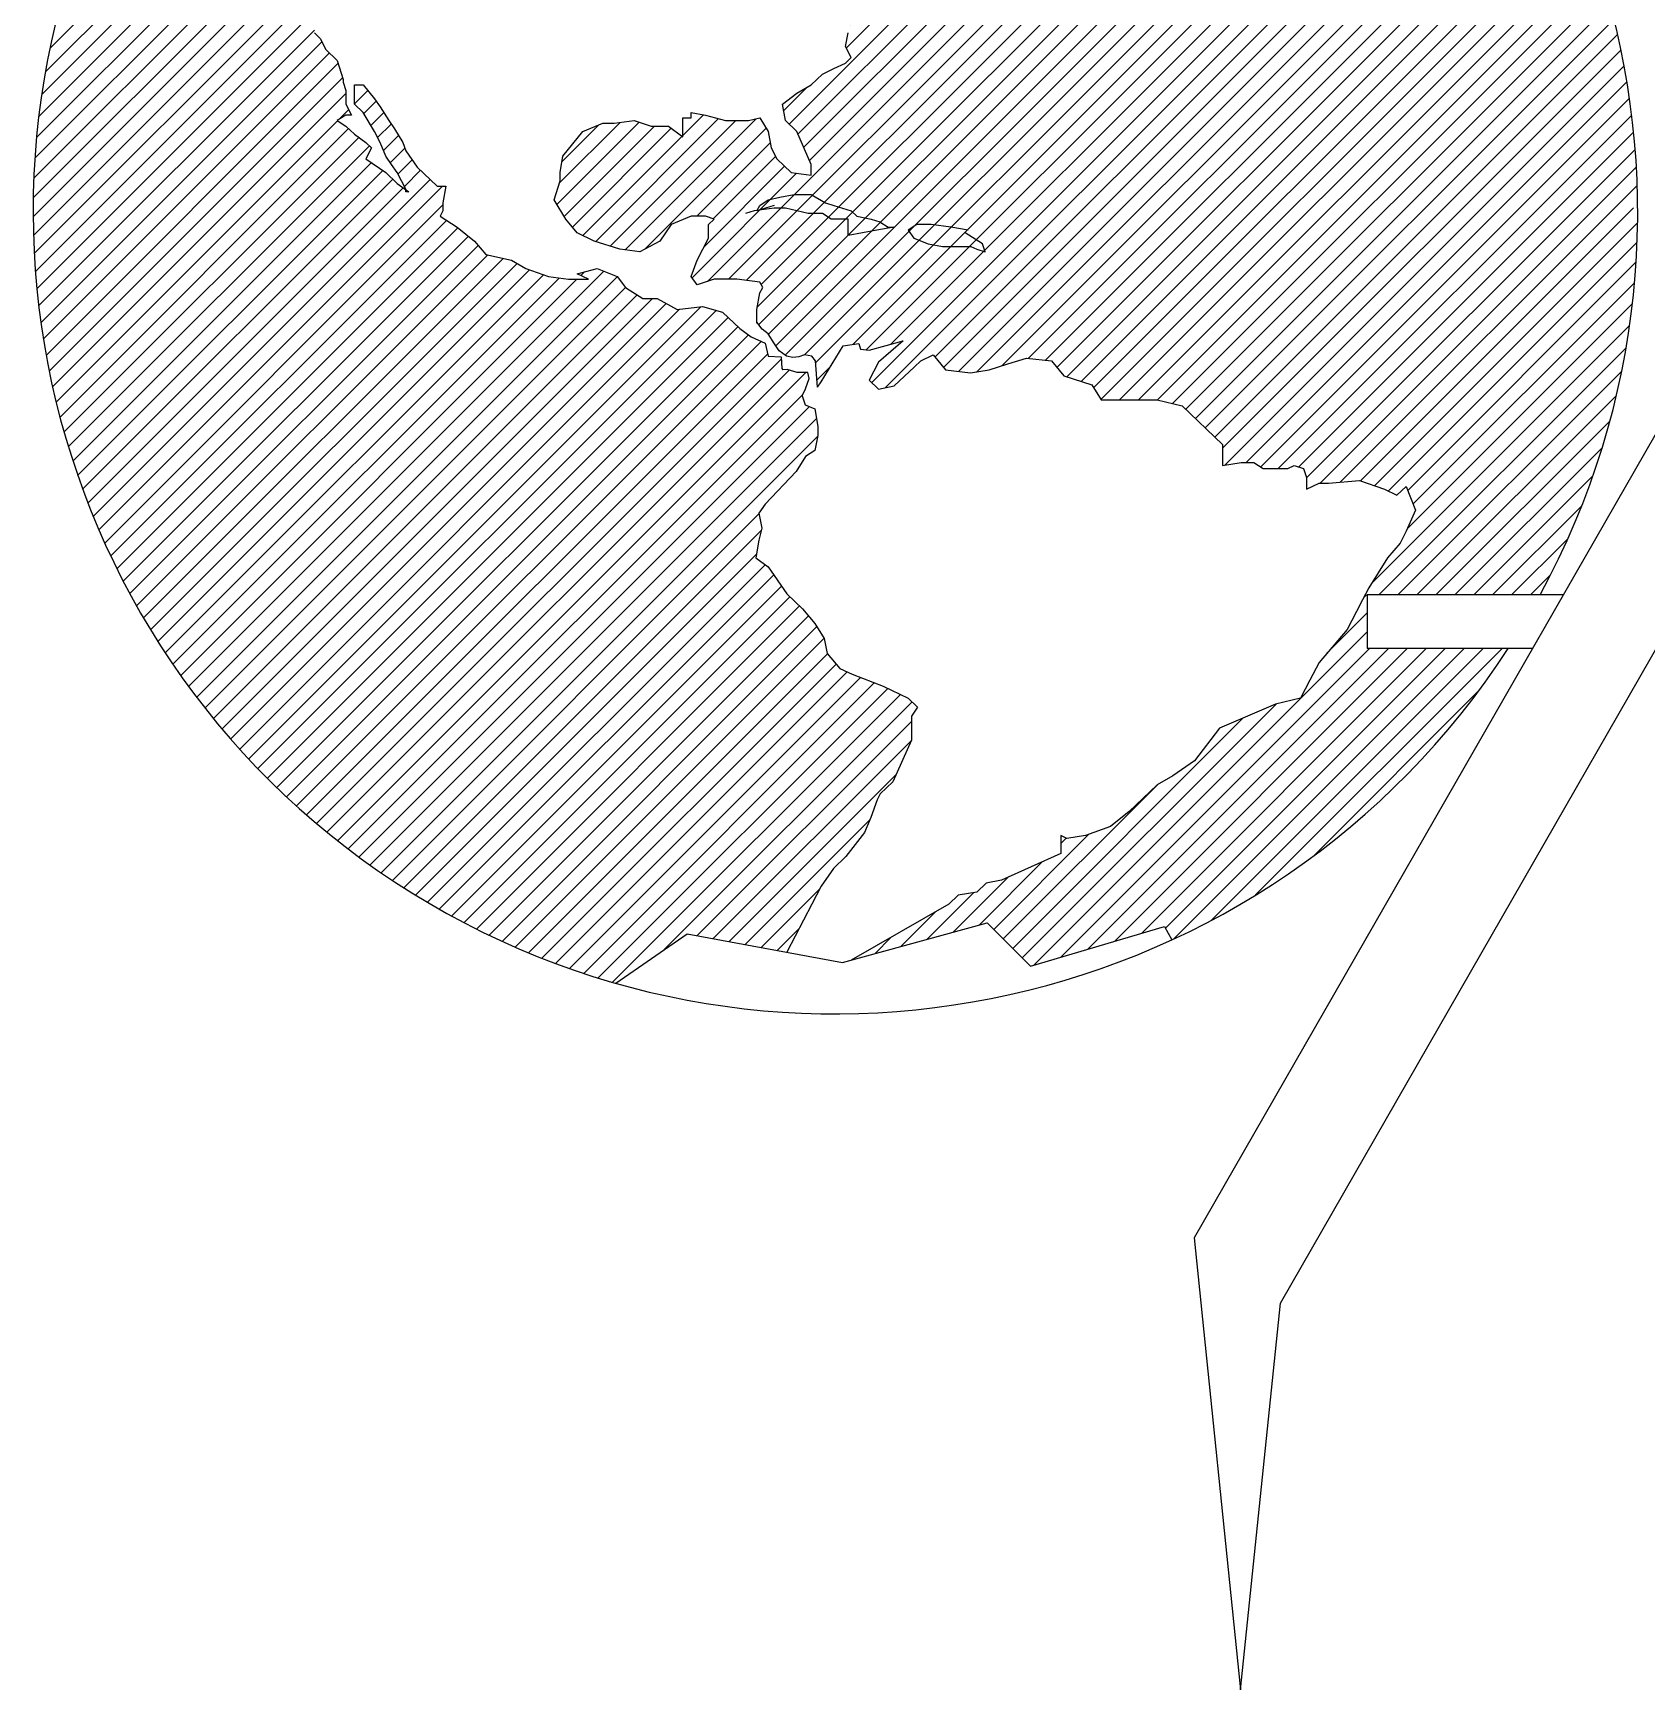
# Model space of a CAD drawing. Header units: millimetres. Extents: x -21221 to 1625077, y -149981 to 356550.
# Drawn here: x 266832.4 to 267024.4, y 148419.4 to 148616.6 of the extents above; entities that cross this region are included whole.
import ezdxf

# ---------------------------------------------------------------- set-up
doc = ezdxf.new("R2010")
doc.units = ezdxf.units.MM
doc.header["$LTSCALE"] = 1000
doc.header["$MEASUREMENT"] = 0
doc.layers.get('0').update_dxf_attribs({"linetype": 'CONTINUOUS'})
doc.layers.add('Icons', color=7, linetype='CONTINUOUS')

msp = doc.modelspace()

# ---------------------------------------------------------------- hatches: boundary and pattern name
at = {"layer": 'Icons'}
h = msp.add_hatch(dxfattribs=at)
h.set_pattern_fill('ANSI31', color=9, scale=12.75, style=0)
h.set_pattern_definition([(45, (260342.9823, 146468.8804), (-1.12695143, 1.12695143), [])])
h.paths.add_polyline_path([(266918.35, 148554.14), (266918.72, 148556.27), (266919.09, 148557.69), (266918.72, 148559.47), (266919.46, 148560.53), (266923.17, 148564.44), (266924.28, 148566.21), (266925.39, 148566.92), (266925.76, 148568.7), (266925.76, 148569.77), (266925.39, 148571.9), (266924.22, 148572.35), (266923.86, 148573.43), (266924.28, 148574.25), (266924.72, 148575.5), (266924.57, 148576.2), (266923.27, 148576.2), (266922.1, 148576.55), (266921.46, 148576.52), (266921.38, 148578.08), (266919.85, 148578.15), (266919.49, 148579.68), (266917.82, 148580.46), (266916.46, 148581.43), (266914.42, 148583.39), (266912.04, 148584.04), (266908.99, 148583.71), (266906.61, 148585.02), (266904.91, 148585.02), (266902.88, 148586.32), (266901.86, 148587.62), (266899.48, 148588.6), (266897.11, 148587.95), (266898.46, 148587.3), (266896.09, 148587.3), (266893.71, 148587.62), (266890.99, 148588.6), (266889.3, 148589.57), (266886.24, 148590.23), (266884.88, 148591.85), (266882.84, 148593.48), (266880.81, 148594.79), (266881.15, 148595.44), (266881.15, 148596.41), (266881.49, 148598.37), (266880.47, 148598.37), (266878.09, 148600.65), (266876.73, 148602.6), (266876.39, 148603.58), (266875.37, 148605.21), (266874.7, 148606.19), (266873.68, 148607.81), (266873, 148608.79), (266871.64, 148610.42), (266870.62, 148610.42), (266870.62, 148608.14), (266871.64, 148607.16), (266873, 148604.88), (266873.68, 148603.58), (266874.36, 148601.95), (266875.04, 148600.97), (266875.71, 148600), (266876.8, 148597.91), (266877.07, 148597.72), (266876.73, 148597.72), (266876.73, 148597.96), (266875.71, 148598.69), (266874.36, 148600), (266871.98, 148601.63), (266872.66, 148602.93), (266871.98, 148603.58), (266870.62, 148604.56), (266869.6, 148605.53), (266868.58, 148606.19), (266869.6, 148606.84), (266870.28, 148606.84), (266869.6, 148608.14), (266869.6, 148609.77), (266869.26, 148610.75), (266869.26, 148611.07), (266868.58, 148613.35), (266867.23, 148614.65), (266866.55, 148615.96), (266865.87, 148616.61), (266865.87, 148619.21), (266865.87, 148619.86), (266865.87, 148621.49), (266866.21, 148624.42), (266866.89, 148626.38), (266867.57, 148627.36), (266869.94, 148631.26), (266871.3, 148632.24), (266872.32, 148631.92), (266873.68, 148631.92), (266873.68, 148632.89), (266871.64, 148635.17), (266870.62, 148636.15), (266870.28, 148636.8), (266870.96, 148638.75), (266870.96, 148640.38), (266872.32, 148642.34), (266873, 148643.64), (266872.32, 148645.59), (266871.77, 148647.4), (266870.29, 148648.47), (266867.33, 148648.82), (266864.36, 148647.05), (266860.29, 148646.34), (266857.7, 148645.63), (266856.59, 148645.63), (266854.37, 148645.63), (266853.26, 148645.27), (266850.29, 148645.63), (266848.81, 148645.98), (266852.15, 148646.34), (266854.37, 148645.98), (266855.48, 148645.98), (266856.59, 148645.98), (266858.07, 148646.34), (266860.29, 148647.05), (266862.14, 148647.4), (266862.88, 148650.24), (266864.73, 148651.66), (266867.33, 148652.38), (266869.55, 148652.73), (266871.4, 148653.09), (266872.14, 148654.86), (266873.25, 148655.57), (266874.36, 148654.86), (266875.47, 148655.22), (266876.95, 148656.28), (266878.43, 148656.64), (266880.66, 148657.35), (266881.4, 148657.7), (266883.25, 148657.35), (266883.99, 148656.99), (266885.1, 148656.28), (266885.47, 148655.22), (266886.58, 148653.09), (266887.94, 148651.13), (266893.03, 148650.81), (266897.01, 148648.73), (266898.46, 148648.53), (266899.14, 148647.87), (266900.5, 148648.85), (266902.2, 148648.53), (266904.91, 148647.55), (266907.29, 148648.2), (266908.65, 148647.87), (266908.99, 148646.9), (266910.01, 148648.85), (266910.01, 148649.18), (266911.03, 148649.18), (266913.06, 148648.53), (266913.74, 148647.55), (266915.44, 148647.22), (266916.46, 148647.55), (266917.48, 148648.53), (266918.5, 148647.22), (266918.5, 148646.25), (266916.8, 148645.92), (266914.42, 148645.92), (266914.08, 148644.29), (266912.72, 148643.97), (266911.71, 148643.64), (266910.35, 148642.99), (266908.65, 148641.36), (266908.31, 148640.38), (266908.31, 148639.08), (266908.99, 148638.1), (266910.01, 148638.1), (266911.71, 148637.45), (266913.4, 148637.13), (266915.44, 148636.15), (266918.5, 148635.5), (266919.18, 148635.17), (266919.85, 148635.17), (266920.19, 148633.87), (266922.23, 148631.92), (266923.93, 148632.89), (266923.25, 148633.22), (266922.57, 148635.5), (266924.61, 148636.48), (266923.93, 148638.43), (266922.57, 148638.75), (266923.93, 148639.73), (266924.27, 148640.71), (266922.57, 148641.03), (266922.57, 148642.99), (266924.27, 148642.99), (266926.98, 148642.34), (266929.02, 148641.69), (266930.04, 148641.03), (266934.45, 148638.75), (266934.45, 148640.06), (266935.47, 148641.36), (266936.83, 148639.73), (266938.19, 148637.45), (266939.55, 148637.13), (266942.94, 148636.8), (266944.3, 148636.48), (266947.02, 148634.85), (266946.68, 148632.57), (266944.98, 148632.24), (266941.25, 148630.61), (266937.85, 148630.29), (266935.47, 148628.33), (266934.12, 148626.7), (266933.1, 148625.4), (266935.13, 148626.38), (266936.83, 148627.68), (266939.55, 148629.31), (266941.58, 148628.98), (266943.96, 148626.05), (266947.02, 148626.7), (266946, 148625.73), (266945.32, 148625.4), (266943.62, 148624.42), (266941.58, 148624.1), (266940.57, 148624.75), (266938.53, 148624.42), (266936.49, 148623.45), (266934.79, 148623.77), (266935.13, 148622.8), (266935.81, 148622.14), (266935.13, 148621.49), (266933.44, 148620.52), (266932.76, 148620.19), (266931.06, 148619.86), (266930.04, 148618.89), (266929.7, 148617.91), (266929.36, 148616.61), (266929.02, 148614.98), (266929.7, 148613.68), (266929.02, 148613.02), (266927.66, 148612.37), (266926.31, 148611.72), (266924.95, 148610.42), (266923.25, 148609.44), (266921.55, 148608.14), (266921.89, 148606.19), (266923.25, 148604.88), (266924.95, 148600.97), (266924.95, 148599.67), (266922.57, 148600), (266920.87, 148601.63), (266920.19, 148602.93), (266919.85, 148604.88), (266918.84, 148606.51), (266917.48, 148606.19), (266916.12, 148606.19), (266914.76, 148606.19), (266912.38, 148606.84), (266910.69, 148607.16), (266910.69, 148606.51), (266909.67, 148606.51), (266909.67, 148604.23), (266907.97, 148605.53), (266905.93, 148605.53), (266903.9, 148606.19), (266901.52, 148605.86), (266900.16, 148605.86), (266897.78, 148604.88), (266895.41, 148601.95), (266895.07, 148600), (266895.07, 148599.02), (266894.39, 148596.74), (266895.75, 148594.46), (266897.11, 148592.83), (266899.14, 148591.85), (266902.2, 148590.88), (266904.58, 148590.55), (266906.95, 148591.85), (266908.31, 148593.81), (266910.69, 148594.79), (266912.38, 148594.79), (266913.4, 148594.46), (266912.72, 148593.81), (266912.72, 148592.18), (266911.37, 148589.57), (266910.69, 148587.62), (266911.37, 148586.64), (266913.4, 148587.3), (266916.12, 148587.3), (266918.84, 148586.97), (266919.18, 148586.32), (266918.84, 148585.67), (266918.5, 148583.71), (266918.5, 148582.21), (266919.12, 148581.36), (266919.85, 148580.8), (266920.58, 148579.61), (266921.16, 148578.78), (266922.03, 148578.15), (266922.76, 148578.01), (266923.48, 148578.08), (266924.14, 148578.29), (266925.01, 148578.15), (266925.45, 148577.59), (266925.7, 148574.47), (266926.13, 148575.09), (266928.76, 148579.37), (266930.61, 148579.65), (266930.8, 148578.98), (266931.86, 148578.86), (266935.89, 148579.99), (266932.97, 148577.44), (266931.86, 148575.31), (266932.97, 148574.24), (266934.82, 148574.6), (266937.24, 148576.87), (266937.98, 148577.58), (266939.46, 148578.29), (266940.94, 148576.51), (266943.9, 148576.16), (266946.12, 148576.51), (266948.34, 148577.22), (266950.57, 148577.93), (266953.53, 148577.58), (266955.01, 148575.8), (266957.23, 148575.09), (266958.34, 148574.74), (266959.45, 148572.96), (266962.41, 148572.96), (266964.64, 148572.96), (266966.12, 148572.96), (266969.08, 148572.25), (266973.89, 148567.63), (266973.89, 148566.21), (266973.89, 148565.15), (266976.11, 148565.5), (266977.59, 148565.5), (266978.7, 148564.79), (266981.67, 148564.79), (266982.41, 148565.15), (266983.52, 148564.79), (266983.89, 148563.73), (266983.89, 148562.31), (266985.37, 148563.02), (266986.48, 148563.02), (266990.18, 148563.37), (266993.14, 148562.31), (266994.63, 148561.6), (266995.74, 148562.66), (266996.85, 148559.82), (266995.74, 148557.34), (266995, 148555.91), (266993.51, 148554.14), (266992.4, 148552.36), (266991.29, 148550.59), (266990.85, 148549.73), (267011.66, 148549.73, 0.123836), (267023.26, 148594.82), (267022.86, 148595.64), (267022.43, 148596.59), (267023.23, 148597.66, 0.27158), (266972.37, 148679.73), (266970.85, 148675.39), (266957.08, 148675.82), (266950.63, 148673.67), (266940.3, 148668.94), (266926.1, 148675.82), (266920.94, 148670.66), (266900.28, 148677.97), (266889.14, 148682.57, 0.70161), (266901.73, 148503.53), (266910.18, 148509.42), (266922.04, 148507.22), (266925.02, 148512.94), (266926.13, 148515.07), (266927.61, 148517.2), (266929.09, 148518.62), (266931.31, 148521.46), (266932.05, 148523.24), (266932.79, 148525.37), (266933.16, 148526.08), (266934.65, 148527.5), (266936.87, 148532.47), (266936.87, 148535.32), (266937.61, 148536.38), (266936.5, 148537.45), (266933.53, 148538.87), (266929.83, 148540.29), (266928.35, 148541), (266926.87, 148542.77), (266926.5, 148544.55), (266925.39, 148546.33), (266923.91, 148548.1), (266922.06, 148549.88), (266919.84, 148553.07)])
h.paths.add_polyline_path([(266918.75, 148595.52), (266918.5, 148595.44), (266918.52, 148595.49)], flags=16)
h.paths.add_polyline_path([(266934.25, 148593.4), (266934.12, 148593.48), (266934.79, 148593.48)], flags=16)
h.paths.add_polyline_path([(266947.9, 148647.22), (266944.57, 148649.7), (266941.98, 148651.84), (266938.64, 148653.97), (266935.31, 148656.45), (266931.61, 148656.81), (266928.28, 148657.16), (266928, 148657.52), (266927.54, 148659.29), (266928.28, 148660), (266929.39, 148661.42), (266931.61, 148662.13), (266934.94, 148662.13), (266938.27, 148661.07), (266940.87, 148660), (266944.2, 148659.29), (266946.42, 148659.29), (266947.53, 148658.23), (266949.75, 148657.87), (266951.23, 148656.45), (266953.45, 148656.1), (266954.94, 148655.74), (266956.79, 148653.97), (266955.68, 148653.26), (266954.94, 148652.9), (266956.05, 148651.12), (266955.68, 148650.77), (266955.31, 148650.06), (266955.68, 148648.99), (266957.16, 148646.51), (266958.64, 148644.38), (266958.27, 148642.96), (266956.79, 148642.96), (266953.82, 148644.73)], flags=16)
h = msp.add_hatch(dxfattribs=at)
h.set_pattern_fill('ANSI31', color=9, scale=12.75, style=0)
h.set_pattern_definition([(45, (289638.1706, 138837.6412), (-1.12695143, 1.12695143), [])])
h.paths.add_polyline_path([(267007.87, 148543.35), (266991.09, 148543.35), (266991.09, 148549.73), (266990.88, 148549.8), (266990.55, 148549.17), (266989.81, 148547.75), (266988.7, 148545.62), (266985.37, 148541.71), (266984.26, 148539.58), (266983.15, 148537.45), (266980.19, 148536.74), (266973.52, 148533.9), (266970.56, 148529.99), (266967.97, 148528.21), (266966.12, 148527.15), (266962.78, 148523.95), (266960.56, 148522.18), (266957.6, 148521.11), (266955.38, 148520.75), (266954.64, 148521.11), (266954.64, 148518.98), (266947.6, 148515.78), (266945.75, 148515.43), (266944.64, 148514.36), (266942.42, 148514.01), (266941.31, 148512.94), (266929.71, 148506.27), (266945.89, 148510.71), (266951.06, 148505.55), (266966.98, 148510.28), (266967.86, 148508.7, 0.14143)])

# ---------------------------------------------------------------- linework, layer by layer
at = {"color": 4}
for p, q in [((266865.87, 148616.61), (266866.55, 148615.96)), ((266865.87, 148616.61), (266866.55, 148615.96)), ((266866.55, 148615.96), (266867.23, 148614.65)), ((266866.55, 148615.96), (266867.23, 148614.65)), ((266929.02, 148614.98), (266929.36, 148616.61)), ((266929.02, 148614.98), (266929.36, 148616.61)), ((266929.7, 148613.68), (266929.02, 148614.98)), ((266929.7, 148613.68), (266929.02, 148614.98)), ((266867.23, 148614.65), (266868.58, 148613.35)), ((266867.23, 148614.65), (266868.58, 148613.35)), ((266868.58, 148613.35), (266869.26, 148611.07)), ((266868.58, 148613.35), (266869.26, 148611.07)), ((266927.66, 148612.37), (266929.02, 148613.02)), ((266927.66, 148612.37), (266929.02, 148613.02)), ((266929.02, 148613.02), (266929.7, 148613.68)), ((266929.02, 148613.02), (266929.7, 148613.68)), ((266869.26, 148611.07), (266869.26, 148610.75)), ((266869.26, 148611.07), (266869.26, 148610.75)), ((266924.95, 148610.42), (266926.31, 148611.72)), ((266924.95, 148610.42), (266926.31, 148611.72)), ((266926.31, 148611.72), (266927.66, 148612.37)), ((266926.31, 148611.72), (266927.66, 148612.37)), ((266869.26, 148610.75), (266869.6, 148609.77)), ((266869.26, 148610.75), (266869.6, 148609.77)), ((266869.6, 148609.77), (266869.6, 148608.14)), ((266869.6, 148609.77), (266869.6, 148608.14)), ((266870.62, 148608.14), (266870.62, 148610.42)), ((266870.62, 148610.42), (266871.64, 148610.42)), ((266870.62, 148610.42), (266871.64, 148610.42)), ((266870.62, 148608.14), (266870.62, 148610.42)), ((266871.64, 148610.42), (266873, 148608.79)), ((266871.64, 148610.42), (266873, 148608.79)), ((266921.55, 148608.14), (266923.25, 148609.44)), ((266921.55, 148608.14), (266923.25, 148609.44)), ((266923.25, 148609.44), (266924.95, 148610.42)), ((266923.25, 148609.44), (266924.95, 148610.42)), ((266869.6, 148608.14), (266870.28, 148606.84)), ((266869.6, 148608.14), (266870.28, 148606.84)), ((266871.64, 148607.16), (266870.62, 148608.14)), ((266871.64, 148607.16), (266870.62, 148608.14)), ((266873, 148604.88), (266871.64, 148607.16)), ((266873, 148604.88), (266871.64, 148607.16)), ((266873, 148608.79), (266873.68, 148607.81)), ((266873, 148608.79), (266873.68, 148607.81)), ((266873.68, 148607.81), (266874.7, 148606.19)), ((266873.68, 148607.81), (266874.7, 148606.19)), ((266910.69, 148606.51), (266910.69, 148607.16)), ((266910.69, 148607.16), (266912.38, 148606.84)), ((266910.69, 148607.16), (266912.38, 148606.84)), ((266910.69, 148606.51), (266910.69, 148607.16)), ((266921.89, 148606.19), (266921.55, 148608.14)), ((266921.89, 148606.19), (266921.55, 148608.14)), ((266869.6, 148606.84), (266868.58, 148606.19)), ((266869.6, 148606.84), (266868.58, 148606.19)), ((266868.58, 148606.19), (266869.6, 148605.53)), ((266868.58, 148606.19), (266869.6, 148605.53)), ((266870.28, 148606.84), (266869.6, 148606.84)), ((266870.28, 148606.84), (266869.6, 148606.84)), ((266869.6, 148605.53), (266870.62, 148604.56)), ((266869.6, 148605.53), (266870.62, 148604.56)), ((266873.68, 148603.58), (266873, 148604.88)), ((266873.68, 148603.58), (266873, 148604.88)), ((266874.7, 148606.19), (266875.37, 148605.21)), ((266874.7, 148606.19), (266875.37, 148605.21)), ((266875.37, 148605.21), (266876.39, 148603.58)), ((266875.37, 148605.21), (266876.39, 148603.58)), ((266895.41, 148601.95), (266897.78, 148604.88)), ((266895.41, 148601.95), (266897.78, 148604.88)), ((266897.78, 148604.88), (266900.16, 148605.86)), ((266897.78, 148604.88), (266900.16, 148605.86)), ((266900.16, 148605.86), (266901.52, 148605.86)), ((266900.16, 148605.86), (266901.52, 148605.86)), ((266901.52, 148605.86), (266903.9, 148606.19)), ((266901.52, 148605.86), (266903.9, 148606.19)), ((266903.9, 148606.19), (266905.93, 148605.53)), ((266903.9, 148606.19), (266905.93, 148605.53)), ((266905.93, 148605.53), (266907.97, 148605.53)), ((266905.93, 148605.53), (266907.97, 148605.53)), ((266907.97, 148605.53), (266909.67, 148604.23)), ((266907.97, 148605.53), (266909.67, 148604.23)), ((266909.67, 148604.23), (266909.67, 148606.51)), ((266909.67, 148606.51), (266910.69, 148606.51)), ((266909.67, 148606.51), (266910.69, 148606.51)), ((266909.67, 148604.23), (266909.67, 148606.51)), ((266912.38, 148606.84), (266914.76, 148606.19)), ((266912.38, 148606.84), (266914.76, 148606.19)), ((266914.76, 148606.19), (266916.12, 148606.19)), ((266914.76, 148606.19), (266916.12, 148606.19)), ((266916.12, 148606.19), (266917.48, 148606.19)), ((266916.12, 148606.19), (266917.48, 148606.19)), ((266917.48, 148606.19), (266918.84, 148606.51)), ((266917.48, 148606.19), (266918.84, 148606.51)), ((266918.84, 148606.51), (266919.85, 148604.88)), ((266918.84, 148606.51), (266919.85, 148604.88)), ((266919.85, 148604.88), (266920.19, 148602.93)), ((266919.85, 148604.88), (266920.19, 148602.93)), ((266923.25, 148604.88), (266921.89, 148606.19)), ((266923.25, 148604.88), (266921.89, 148606.19)), ((266924.95, 148600.97), (266923.25, 148604.88)), ((266924.95, 148600.97), (266923.25, 148604.88)), ((266870.62, 148604.56), (266871.98, 148603.58)), ((266870.62, 148604.56), (266871.98, 148603.58)), ((266871.98, 148603.58), (266872.66, 148602.93)), ((266871.98, 148603.58), (266872.66, 148602.93)), ((266872.66, 148602.93), (266871.98, 148601.63)), ((266872.66, 148602.93), (266871.98, 148601.63)), ((266874.36, 148601.95), (266873.68, 148603.58)), ((266874.36, 148601.95), (266873.68, 148603.58)), ((266876.39, 148603.58), (266876.73, 148602.6)), ((266876.39, 148603.58), (266876.73, 148602.6)), ((266920.19, 148602.93), (266920.87, 148601.63)), ((266920.19, 148602.93), (266920.87, 148601.63)), ((266871.98, 148601.63), (266874.36, 148600)), ((266871.98, 148601.63), (266874.36, 148600)), ((266875.04, 148600.97), (266874.36, 148601.95)), ((266875.04, 148600.97), (266874.36, 148601.95)), ((266875.71, 148600), (266875.04, 148600.97)), ((266875.71, 148600), (266875.04, 148600.97)), ((266876.73, 148602.6), (266878.09, 148600.65)), ((266876.73, 148602.6), (266878.09, 148600.65)), ((266895.07, 148600), (266895.41, 148601.95)), ((266895.07, 148600), (266895.41, 148601.95)), ((266920.87, 148601.63), (266922.57, 148600)), ((266920.87, 148601.63), (266922.57, 148600)), ((266924.95, 148599.67), (266924.95, 148600.97)), ((266924.95, 148599.67), (266924.95, 148600.97)), ((266874.36, 148600), (266875.71, 148598.69)), ((266874.36, 148600), (266875.71, 148598.69)), ((266876.73, 148598.04), (266875.71, 148600)), ((266876.73, 148598.04), (266875.71, 148600)), ((266878.09, 148600.65), (266880.47, 148598.37)), ((266878.09, 148600.65), (266880.47, 148598.37)), ((266894.39, 148596.74), (266895.07, 148599.02)), ((266894.39, 148596.74), (266895.07, 148599.02)), ((266895.07, 148599.02), (266895.07, 148600)), ((266895.07, 148599.02), (266895.07, 148600)), ((266922.57, 148600), (266924.95, 148599.67)), ((266922.57, 148600), (266924.95, 148599.67)), ((266875.71, 148598.69), (266877.07, 148597.72)), ((266875.71, 148598.69), (266877.07, 148597.72)), ((266876.73, 148597.72), (266876.73, 148598.04)), ((266876.73, 148597.72), (266876.73, 148598.04)), ((266877.07, 148597.72), (266876.73, 148597.72)), ((266877.07, 148597.72), (266876.73, 148597.72)), ((266880.47, 148598.37), (266881.49, 148598.37)), ((266880.47, 148598.37), (266881.49, 148598.37)), ((266881.49, 148598.37), (266881.15, 148596.41)), ((266881.49, 148598.37), (266881.15, 148596.41)), ((266919.85, 148596.74), (266921.21, 148597.07)), ((266919.85, 148596.74), (266921.21, 148597.07)), ((266921.21, 148597.07), (266922.91, 148597.39)), ((266921.21, 148597.07), (266922.91, 148597.39)), ((266922.91, 148597.39), (266924.95, 148597.39)), ((266922.91, 148597.39), (266924.95, 148597.39)), ((266924.95, 148597.39), (266926.65, 148596.41)), ((266924.95, 148597.39), (266926.65, 148596.41)), ((266881.15, 148595.44), (266880.81, 148594.79)), ((266881.15, 148595.44), (266880.81, 148594.79)), ((266881.15, 148596.41), (266881.15, 148595.44)), ((266881.15, 148596.41), (266881.15, 148595.44)), ((266895.75, 148594.46), (266894.39, 148596.74)), ((266895.75, 148594.46), (266894.39, 148596.74)), ((266918.16, 148595.44), (266917.14, 148595.11)), ((266918.16, 148595.44), (266917.14, 148595.11)), ((266920.53, 148595.76), (266918.16, 148595.44)), ((266920.53, 148595.76), (266918.16, 148595.44)), ((266918.5, 148595.44), (266918.84, 148596.09)), ((266918.5, 148595.44), (266918.84, 148596.09)), ((266919.51, 148595.76), (266918.5, 148595.44)), ((266919.51, 148595.76), (266918.5, 148595.44)), ((266918.84, 148596.09), (266919.85, 148596.74)), ((266918.84, 148596.09), (266919.85, 148596.74)), ((266920.53, 148596.09), (266919.51, 148595.76)), ((266920.53, 148596.09), (266919.51, 148595.76)), ((266921.89, 148595.76), (266920.53, 148595.76)), ((266921.89, 148595.76), (266920.53, 148595.76)), ((266924.61, 148595.11), (266921.89, 148595.76)), ((266924.61, 148595.11), (266921.89, 148595.76)), ((266926.31, 148595.11), (266924.61, 148595.11)), ((266926.31, 148595.11), (266924.61, 148595.11)), ((266927.32, 148594.46), (266926.31, 148595.11)), ((266927.32, 148594.46), (266926.31, 148595.11)), ((266926.65, 148596.41), (266927.66, 148596.09)), ((266926.65, 148596.41), (266927.66, 148596.09)), ((266927.66, 148596.09), (266929.7, 148595.44)), ((266927.66, 148596.09), (266929.7, 148595.44)), ((266929.7, 148595.44), (266930.38, 148594.79)), ((266929.7, 148595.44), (266930.38, 148594.79)), ((266880.81, 148594.79), (266882.84, 148593.48)), ((266880.81, 148594.79), (266882.84, 148593.48)), ((266882.84, 148593.48), (266884.88, 148591.85)), ((266882.84, 148593.48), (266884.88, 148591.85)), ((266897.11, 148592.83), (266895.75, 148594.46)), ((266897.11, 148592.83), (266895.75, 148594.46)), ((266908.31, 148593.81), (266906.95, 148591.85)), ((266908.31, 148593.81), (266906.95, 148591.85)), ((266910.69, 148594.79), (266908.31, 148593.81)), ((266910.69, 148594.79), (266908.31, 148593.81)), ((266912.38, 148594.79), (266910.69, 148594.79)), ((266912.38, 148594.79), (266910.69, 148594.79)), ((266913.4, 148594.46), (266912.38, 148594.79)), ((266913.4, 148594.46), (266912.38, 148594.79)), ((266912.72, 148593.81), (266913.4, 148594.46)), ((266912.72, 148593.81), (266913.4, 148594.46)), ((266912.72, 148592.18), (266912.72, 148593.81)), ((266912.72, 148592.18), (266912.72, 148593.81)), ((266928.68, 148594.46), (266927.32, 148594.46)), ((266928.68, 148594.46), (266927.32, 148594.46)), ((266929.36, 148594.46), (266928.68, 148594.46)), ((266929.36, 148594.46), (266928.68, 148594.46)), ((266929.36, 148593.48), (266929.36, 148594.46)), ((266929.36, 148593.48), (266929.36, 148594.46)), ((266929.36, 148592.51), (266929.36, 148593.48)), ((266929.36, 148592.51), (266929.36, 148593.48)), ((266932.76, 148593.16), (266929.36, 148592.51)), ((266932.76, 148593.16), (266929.36, 148592.51)), ((266930.38, 148594.79), (266932.08, 148594.46)), ((266930.38, 148594.79), (266932.08, 148594.46)), ((266932.08, 148594.46), (266933.1, 148594.13)), ((266932.08, 148594.46), (266933.1, 148594.13)), ((266934.79, 148593.48), (266932.76, 148593.16)), ((266934.79, 148593.48), (266932.76, 148593.16)), ((266933.1, 148594.13), (266934.12, 148593.48)), ((266933.1, 148594.13), (266934.12, 148593.48)), ((266934.12, 148593.48), (266934.79, 148593.48)), ((266934.12, 148593.48), (266934.79, 148593.48)), ((266937.51, 148593.81), (266936.49, 148593.16)), ((266937.51, 148593.81), (266936.49, 148593.16)), ((266936.49, 148593.16), (266937.17, 148592.18)), ((266936.49, 148593.16), (266937.17, 148592.18)), ((266939.21, 148593.81), (266937.51, 148593.81)), ((266939.21, 148593.81), (266937.51, 148593.81)), ((266941.58, 148593.48), (266939.21, 148593.81)), ((266941.58, 148593.48), (266939.21, 148593.81)), ((266943.62, 148593.16), (266941.58, 148593.48)), ((266943.62, 148593.16), (266941.58, 148593.48)), ((266884.88, 148591.85), (266886.24, 148590.23)), ((266884.88, 148591.85), (266886.24, 148590.23)), ((266899.14, 148591.85), (266897.11, 148592.83)), ((266899.14, 148591.85), (266897.11, 148592.83)), ((266902.2, 148590.88), (266899.14, 148591.85)), ((266902.2, 148590.88), (266899.14, 148591.85)), ((266906.95, 148591.85), (266904.58, 148590.55)), ((266906.95, 148591.85), (266904.58, 148590.55)), ((266911.37, 148589.57), (266912.72, 148592.18)), ((266911.37, 148589.57), (266912.72, 148592.18)), ((266937.17, 148592.18), (266938.87, 148591.53)), ((266937.17, 148592.18), (266938.87, 148591.53)), ((266938.87, 148591.53), (266940.57, 148591.2)), ((266938.87, 148591.53), (266940.57, 148591.2)), ((266940.57, 148591.2), (266942.6, 148591.2)), ((266940.57, 148591.2), (266942.6, 148591.2)), ((266942.6, 148591.2), (266943.96, 148591.2)), ((266942.6, 148591.2), (266943.96, 148591.2)), ((266945.32, 148591.53), (266943.28, 148592.83)), ((266945.32, 148591.53), (266943.28, 148592.83)), ((266943.96, 148591.2), (266944.64, 148590.88)), ((266943.96, 148591.2), (266944.64, 148590.88)), ((266945.66, 148590.55), (266945.32, 148591.53)), ((266945.66, 148590.55), (266945.32, 148591.53)), ((266886.24, 148590.23), (266889.3, 148589.57)), ((266886.24, 148590.23), (266889.3, 148589.57)), ((266889.3, 148589.57), (266890.99, 148588.6)), ((266889.3, 148589.57), (266890.99, 148588.6)), ((266904.58, 148590.55), (266902.2, 148590.88)), ((266904.58, 148590.55), (266902.2, 148590.88)), ((266910.69, 148587.62), (266911.37, 148589.57)), ((266910.69, 148587.62), (266911.37, 148589.57)), ((266944.64, 148590.88), (266945.66, 148590.55)), ((266944.64, 148590.88), (266945.66, 148590.55)), ((266890.99, 148588.6), (266893.71, 148587.62)), ((266890.99, 148588.6), (266893.71, 148587.62)), ((266893.71, 148587.62), (266896.09, 148587.3)), ((266893.71, 148587.62), (266896.09, 148587.3)), ((266896.09, 148587.3), (266898.46, 148587.3)), ((266896.09, 148587.3), (266898.46, 148587.3)), ((266897.11, 148587.95), (266899.48, 148588.6)), ((266897.11, 148587.95), (266899.48, 148588.6)), ((266898.46, 148587.3), (266897.11, 148587.95)), ((266898.46, 148587.3), (266897.11, 148587.95)), ((266899.48, 148588.6), (266901.86, 148587.62)), ((266899.48, 148588.6), (266901.86, 148587.62)), ((266901.86, 148587.62), (266902.88, 148586.32)), ((266901.86, 148587.62), (266902.88, 148586.32)), ((266911.37, 148586.64), (266910.69, 148587.62)), ((266911.37, 148586.64), (266910.69, 148587.62)), ((266913.4, 148587.3), (266911.37, 148586.64)), ((266913.4, 148587.3), (266911.37, 148586.64)), ((266916.12, 148587.3), (266913.4, 148587.3)), ((266916.12, 148587.3), (266913.4, 148587.3)), ((266918.84, 148586.97), (266916.12, 148587.3)), ((266918.84, 148586.97), (266916.12, 148587.3)), ((266902.88, 148586.32), (266904.91, 148585.02)), ((266902.88, 148586.32), (266904.91, 148585.02)), ((266918.5, 148583.71), (266918.84, 148585.67)), ((266918.5, 148583.71), (266918.84, 148585.67)), ((266919.18, 148586.32), (266918.84, 148586.97)), ((266919.18, 148586.32), (266918.84, 148586.97)), ((266918.84, 148585.67), (266919.18, 148586.32)), ((266918.84, 148585.67), (266919.18, 148586.32)), ((266904.91, 148585.02), (266906.61, 148585.02)), ((266904.91, 148585.02), (266906.61, 148585.02)), ((266906.61, 148585.02), (266908.99, 148583.71)), ((266906.61, 148585.02), (266908.99, 148583.71)), ((266908.99, 148583.71), (266912.04, 148584.04)), ((266908.99, 148583.71), (266912.04, 148584.04)), ((266912.04, 148584.04), (266914.42, 148583.39)), ((266912.04, 148584.04), (266914.42, 148583.39)), ((266914.42, 148583.39), (266916.46, 148581.43)), ((266914.42, 148583.39), (266916.46, 148581.43)), ((266918.5, 148582.08), (266918.5, 148583.71)), ((266918.5, 148582.08), (266918.5, 148583.71)), ((266916.46, 148581.43), (266917.82, 148580.46)), ((266916.46, 148581.43), (266917.82, 148580.46)), ((266919.12, 148581.36), (266918.5, 148582.21)), ((266919.12, 148581.36), (266918.5, 148582.21)), ((266919.85, 148580.8), (266919.12, 148581.36)), ((266919.85, 148580.8), (266919.12, 148581.36)), ((266917.82, 148580.46), (266919.49, 148579.68)), ((266917.82, 148580.46), (266919.49, 148579.68)), ((266919.49, 148579.68), (266919.85, 148578.15)), ((266919.49, 148579.68), (266919.85, 148578.15)), ((266920.58, 148579.61), (266919.85, 148580.8)), ((266920.58, 148579.61), (266919.85, 148580.8)), ((266921.16, 148578.78), (266920.58, 148579.61)), ((266921.16, 148578.78), (266920.58, 148579.61)), ((266926.13, 148575.09), (266928.76, 148579.37)), ((266926.13, 148575.09), (266928.76, 148579.37)), ((266928.76, 148579.37), (266930.61, 148579.65)), ((266928.76, 148579.37), (266930.61, 148579.65)), ((266930.61, 148579.65), (266930.8, 148578.98)), ((266930.61, 148579.65), (266930.8, 148578.98)), ((266931.86, 148578.86), (266935.89, 148579.99)), ((266931.86, 148578.86), (266935.89, 148579.99)), ((266935.89, 148579.99), (266932.97, 148577.44)), ((266935.89, 148579.99), (266932.97, 148577.44)), ((266919.85, 148578.15), (266921.38, 148578.08)), ((266919.85, 148578.15), (266921.38, 148578.08)), ((266922.03, 148578.15), (266921.16, 148578.78)), ((266922.03, 148578.15), (266921.16, 148578.78)), ((266921.38, 148578.08), (266921.45, 148576.69)), ((266921.38, 148578.08), (266921.45, 148576.69)), ((266922.76, 148578.01), (266922.03, 148578.15)), ((266922.76, 148578.01), (266922.03, 148578.15)), ((266923.48, 148578.08), (266922.76, 148578.01)), ((266923.48, 148578.08), (266922.76, 148578.01)), ((266924.14, 148578.29), (266923.48, 148578.08)), ((266924.14, 148578.29), (266923.48, 148578.08)), ((266925.01, 148578.15), (266924.14, 148578.29)), ((266925.01, 148578.15), (266924.14, 148578.29)), ((266925.45, 148577.59), (266925.01, 148578.15)), ((266925.45, 148577.59), (266925.01, 148578.15)), ((266925.7, 148574.47), (266925.45, 148577.59)), ((266925.7, 148574.47), (266925.45, 148577.59)), ((266930.8, 148578.98), (266931.86, 148578.86)), ((266930.8, 148578.98), (266931.86, 148578.86)), ((266932.97, 148577.44), (266931.86, 148575.31)), ((266932.97, 148577.44), (266931.86, 148575.31)), ((266937.24, 148576.87), (266937.98, 148577.58)), ((266937.24, 148576.87), (266937.98, 148577.58)), ((266937.98, 148577.58), (266939.46, 148578.29)), ((266937.98, 148577.58), (266939.46, 148578.29)), ((266939.46, 148578.29), (266940.94, 148576.51)), ((266939.46, 148578.29), (266940.94, 148576.51)), ((266948.34, 148577.22), (266950.57, 148577.93)), ((266948.34, 148577.22), (266950.57, 148577.93)), ((266950.57, 148577.93), (266953.53, 148577.58)), ((266950.57, 148577.93), (266953.53, 148577.58)), ((266953.53, 148577.58), (266955.01, 148575.8)), ((266953.53, 148577.58), (266955.01, 148575.8)), ((266921.45, 148576.69), (266921.56, 148576.52)), ((266921.45, 148576.69), (266921.56, 148576.52)), ((266922.1, 148576.55), (266921.56, 148576.52)), ((266922.1, 148576.55), (266921.56, 148576.52)), ((266923.27, 148576.2), (266922.1, 148576.55)), ((266923.27, 148576.2), (266922.1, 148576.55)), ((266924.57, 148576.2), (266923.27, 148576.2)), ((266924.57, 148576.2), (266923.27, 148576.2)), ((266924.28, 148574.25), (266924.72, 148575.5)), ((266924.28, 148574.25), (266924.72, 148575.5)), ((266924.72, 148575.5), (266924.57, 148576.2)), ((266924.72, 148575.5), (266924.57, 148576.2)), ((266931.86, 148575.31), (266932.97, 148574.24)), ((266931.86, 148575.31), (266932.97, 148574.24)), ((266934.82, 148574.6), (266937.24, 148576.87)), ((266934.82, 148574.6), (266937.24, 148576.87)), ((266940.94, 148576.51), (266943.9, 148576.16)), ((266940.94, 148576.51), (266943.9, 148576.16)), ((266943.9, 148576.16), (266946.12, 148576.51)), ((266943.9, 148576.16), (266946.12, 148576.51)), ((266946.12, 148576.51), (266948.34, 148577.22)), ((266946.12, 148576.51), (266948.34, 148577.22)), ((266955.01, 148575.8), (266957.23, 148575.09)), ((266955.01, 148575.8), (266957.23, 148575.09)), ((266923.86, 148573.43), (266924.28, 148574.25)), ((266923.86, 148573.43), (266924.28, 148574.25)), ((266923.86, 148573.43), (266924.22, 148572.35)), ((266923.86, 148573.43), (266924.22, 148572.35)), ((266925.7, 148574.47), (266926.13, 148575.09)), ((266925.7, 148574.47), (266926.13, 148575.09)), ((266932.97, 148574.24), (266934.82, 148574.6)), ((266932.97, 148574.24), (266934.82, 148574.6)), ((266957.23, 148575.09), (266958.34, 148574.74)), ((266957.23, 148575.09), (266958.34, 148574.74)), ((266958.34, 148574.74), (266959.45, 148572.96)), ((266958.34, 148574.74), (266959.45, 148572.96)), ((266924.22, 148572.35), (266925.39, 148571.9)), ((266924.22, 148572.35), (266925.39, 148571.9)), ((266925.39, 148571.9), (266925.76, 148569.77)), ((266925.39, 148571.9), (266925.76, 148569.77)), ((266959.45, 148572.96), (266962.41, 148572.96)), ((266959.45, 148572.96), (266962.41, 148572.96)), ((266962.41, 148572.96), (266964.64, 148572.96)), ((266962.41, 148572.96), (266964.64, 148572.96)), ((266964.64, 148572.96), (266966.12, 148572.96)), ((266964.64, 148572.96), (266966.12, 148572.96)), ((266966.12, 148572.96), (266969.08, 148572.25)), ((266966.12, 148572.96), (266969.08, 148572.25)), ((266969.08, 148572.25), (266973.89, 148567.63)), ((266969.08, 148572.25), (266973.89, 148567.63)), ((266925.76, 148569.77), (266925.76, 148568.7)), ((266925.76, 148569.77), (266925.76, 148568.7)), ((266925.76, 148568.7), (266925.39, 148566.92)), ((266925.76, 148568.7), (266925.39, 148566.92)), ((266973.89, 148567.63), (266973.89, 148566.21)), ((266973.89, 148567.63), (266973.89, 148566.21)), ((266924.28, 148566.21), (266923.17, 148564.44)), ((266924.28, 148566.21), (266923.17, 148564.44)), ((266925.39, 148566.92), (266924.28, 148566.21)), ((266925.39, 148566.92), (266924.28, 148566.21)), ((266973.89, 148566.21), (266973.89, 148565.15)), ((266973.89, 148566.21), (266973.89, 148565.15)), ((266973.89, 148565.15), (266976.11, 148565.5)), ((266973.89, 148565.15), (266976.11, 148565.5)), ((266976.11, 148565.5), (266977.59, 148565.5)), ((266976.11, 148565.5), (266977.59, 148565.5)), ((266977.59, 148565.5), (266978.7, 148564.79)), ((266977.59, 148565.5), (266978.7, 148564.79)), ((266923.17, 148564.44), (266919.46, 148560.53)), ((266923.17, 148564.44), (266919.46, 148560.53)), ((266978.7, 148564.79), (266981.67, 148564.79)), ((266978.7, 148564.79), (266981.67, 148564.79)), ((266981.67, 148564.79), (266982.41, 148565.15)), ((266981.67, 148564.79), (266982.41, 148565.15)), ((266982.41, 148565.15), (266983.52, 148564.79)), ((266982.41, 148565.15), (266983.52, 148564.79)), ((266983.52, 148564.79), (266983.89, 148563.73)), ((266983.52, 148564.79), (266983.89, 148563.73)), ((266983.89, 148563.73), (266983.89, 148562.31)), ((266983.89, 148563.73), (266983.89, 148562.31)), ((266983.89, 148562.31), (266985.37, 148563.02)), ((266983.89, 148562.31), (266985.37, 148563.02)), ((266985.37, 148563.02), (266986.48, 148563.02)), ((266985.37, 148563.02), (266986.48, 148563.02)), ((266986.48, 148563.02), (266990.18, 148563.37)), ((266986.48, 148563.02), (266990.18, 148563.37)), ((266990.18, 148563.37), (266993.14, 148562.31)), ((266990.18, 148563.37), (266993.14, 148562.31)), ((266993.14, 148562.31), (266994.63, 148561.6)), ((266993.14, 148562.31), (266994.63, 148561.6)), ((266994.63, 148561.6), (266995.74, 148562.66)), ((266994.63, 148561.6), (266995.74, 148562.66)), ((266995.74, 148562.66), (266996.85, 148559.82)), ((266995.74, 148562.66), (266996.85, 148559.82)), ((266919.46, 148560.53), (266918.72, 148559.47)), ((266919.46, 148560.53), (266918.72, 148559.47)), ((266996.85, 148559.82), (266995.74, 148557.34)), ((266996.85, 148559.82), (266995.74, 148557.34)), ((266918.72, 148559.47), (266919.09, 148557.69)), ((266918.72, 148559.47), (266919.09, 148557.69)), ((266919.09, 148557.69), (266918.72, 148556.27)), ((266919.09, 148557.69), (266918.72, 148556.27)), ((266918.72, 148556.27), (266918.35, 148554.14)), ((266918.72, 148556.27), (266918.35, 148554.14)), ((266995, 148555.91), (266993.51, 148554.14)), ((266995, 148555.91), (266993.51, 148554.14)), ((266995.74, 148557.34), (266995, 148555.91)), ((266995.74, 148557.34), (266995, 148555.91)), ((266918.35, 148554.14), (266919.84, 148553.07)), ((266918.35, 148554.14), (266919.84, 148553.07)), ((266993.51, 148554.14), (266992.4, 148552.36)), ((266993.51, 148554.14), (266992.4, 148552.36)), ((266919.84, 148553.07), (266922.06, 148549.88)), ((266919.84, 148553.07), (266922.06, 148549.88)), ((266992.4, 148552.36), (266991.29, 148550.59)), ((266992.4, 148552.36), (266991.29, 148550.59)), ((266922.06, 148549.88), (266923.91, 148548.1)), ((266922.06, 148549.88), (266923.91, 148548.1)), ((266991.29, 148550.59), (266990.55, 148549.17)), ((266991.29, 148550.59), (266990.55, 148549.17)), ((266923.91, 148548.1), (266925.39, 148546.33)), ((266923.91, 148548.1), (266925.39, 148546.33)), ((266989.81, 148547.75), (266988.7, 148545.62)), ((266989.81, 148547.75), (266988.7, 148545.62)), ((266990.55, 148549.17), (266989.81, 148547.75)), ((266990.55, 148549.17), (266989.81, 148547.75)), ((266925.39, 148546.33), (266926.5, 148544.55)), ((266925.39, 148546.33), (266926.5, 148544.55)), ((266926.5, 148544.55), (266926.87, 148542.77)), ((266926.5, 148544.55), (266926.87, 148542.77)), ((266988.7, 148545.62), (266985.37, 148541.71)), ((266988.7, 148545.62), (266985.37, 148541.71)), ((266926.87, 148542.77), (266928.35, 148541)), ((266926.87, 148542.77), (266928.35, 148541)), ((266928.35, 148541), (266929.83, 148540.29)), ((266928.35, 148541), (266929.83, 148540.29)), ((266929.83, 148540.29), (266933.53, 148538.87)), ((266929.83, 148540.29), (266933.53, 148538.87)), ((266985.37, 148541.71), (266984.26, 148539.58)), ((266985.37, 148541.71), (266984.26, 148539.58)), ((266933.53, 148538.87), (266936.5, 148537.45)), ((266933.53, 148538.87), (266936.5, 148537.45)), ((266984.26, 148539.58), (266983.15, 148537.45)), ((266984.26, 148539.58), (266983.15, 148537.45)), ((266936.5, 148537.45), (266937.61, 148536.38)), ((266936.5, 148537.45), (266937.61, 148536.38)), ((266937.61, 148536.38), (266936.87, 148535.32)), ((266937.61, 148536.38), (266936.87, 148535.32)), ((266980.19, 148536.74), (266973.52, 148533.9)), ((266980.19, 148536.74), (266973.52, 148533.9)), ((266983.15, 148537.45), (266980.19, 148536.74)), ((266983.15, 148537.45), (266980.19, 148536.74)), ((266936.87, 148535.32), (266936.87, 148532.47)), ((266936.87, 148535.32), (266936.87, 148532.47)), ((266936.87, 148532.47), (266934.65, 148527.5)), ((266936.87, 148532.47), (266934.65, 148527.5)), ((266973.52, 148533.9), (266970.56, 148529.99)), ((266973.52, 148533.9), (266970.56, 148529.99)), ((266970.56, 148529.99), (266967.97, 148528.21)), ((266970.56, 148529.99), (266967.97, 148528.21)), ((266967.97, 148528.21), (266966.12, 148527.15)), ((266967.97, 148528.21), (266966.12, 148527.15)), ((266933.16, 148526.08), (266932.79, 148525.37)), ((266933.16, 148526.08), (266932.79, 148525.37)), ((266934.65, 148527.5), (266933.16, 148526.08)), ((266934.65, 148527.5), (266933.16, 148526.08)), ((266966.12, 148527.15), (266962.78, 148523.95)), ((266966.12, 148527.15), (266962.78, 148523.95)), ((266932.79, 148525.37), (266932.05, 148523.24)), ((266932.79, 148525.37), (266932.05, 148523.24)), ((266932.05, 148523.24), (266931.31, 148521.46)), ((266932.05, 148523.24), (266931.31, 148521.46)), ((266960.56, 148522.18), (266957.6, 148521.11)), ((266960.56, 148522.18), (266957.6, 148521.11)), ((266962.78, 148523.95), (266960.56, 148522.18)), ((266962.78, 148523.95), (266960.56, 148522.18)), ((266931.31, 148521.46), (266929.09, 148518.62)), ((266931.31, 148521.46), (266929.09, 148518.62)), ((266955.38, 148520.75), (266954.64, 148521.11)), ((266954.64, 148521.11), (266954.64, 148518.98)), ((266954.64, 148521.11), (266954.64, 148518.98)), ((266955.38, 148520.75), (266954.64, 148521.11)), ((266957.6, 148521.11), (266955.38, 148520.75)), ((266957.6, 148521.11), (266955.38, 148520.75)), ((266929.09, 148518.62), (266927.61, 148517.2)), ((266929.09, 148518.62), (266927.61, 148517.2)), ((266954.64, 148518.98), (266947.6, 148515.78)), ((266954.64, 148518.98), (266947.6, 148515.78)), ((266927.61, 148517.2), (266926.13, 148515.07)), ((266927.61, 148517.2), (266926.13, 148515.07)), ((266926.13, 148515.07), (266925.02, 148512.94)), ((266926.13, 148515.07), (266925.02, 148512.94)), ((266944.64, 148514.36), (266942.42, 148514.01)), ((266944.64, 148514.36), (266942.42, 148514.01)), ((266945.75, 148515.43), (266944.64, 148514.36)), ((266945.75, 148515.43), (266944.64, 148514.36)), ((266947.6, 148515.78), (266945.75, 148515.43)), ((266947.6, 148515.78), (266945.75, 148515.43)), ((266925.02, 148512.94), (266922.04, 148507.22)), ((266925.02, 148512.94), (266922.04, 148507.22)), ((266941.31, 148512.94), (266929.71, 148506.27)), ((266941.31, 148512.94), (266929.71, 148506.27)), ((266942.42, 148514.01), (266941.31, 148512.94)), ((266942.42, 148514.01), (266941.31, 148512.94))]:
    msp.add_line(p, q, dxfattribs=at)
at = {"layer": 'Icons', "color": 4}
for p, q in [((267014.43, 148549.73), (266991.09, 148549.73)), ((266991.09, 148549.73), (266991.09, 148543.35)), ((267014.43, 148549.73), (266991.09, 148549.73)), ((266991.09, 148549.73), (266991.09, 148543.35)), ((267010.77, 148543.35), (266991.09, 148543.35)), ((267010.77, 148543.35), (266991.09, 148543.35)), ((266928.68, 148505.98), (266945.89, 148510.71)), ((266928.68, 148505.98), (266945.89, 148510.71)), ((266945.89, 148510.71), (266951.06, 148505.55)), ((266945.89, 148510.71), (266951.06, 148505.55)), ((266951.06, 148505.55), (266966.98, 148510.28)), ((266951.06, 148505.55), (266966.98, 148510.28)), ((266966.98, 148510.28), (266967.86, 148508.7)), ((266966.98, 148510.28), (266967.86, 148508.7)), ((266901.73, 148503.53), (266910.18, 148509.42)), ((266901.73, 148503.53), (266910.18, 148509.42)), ((266910.18, 148509.42), (266928.68, 148505.98)), ((266910.18, 148509.42), (266928.68, 148505.98))]:
    msp.add_line(p, q, dxfattribs=at)
msp.add_lwpolyline([(267052.78, 148616.57), (266970.52, 148473.22), (266976.04, 148419.45), (266980.78, 148465.48), (267066.28, 148614.46)], dxfattribs=at)
msp.add_lwpolyline([(267052.78, 148616.57), (266970.52, 148473.22), (266976.04, 148419.45), (266980.78, 148465.48), (267066.28, 148614.46)], dxfattribs=at)
msp.add_arc((266927.83, 148595.33), 95.43, 331.4582, 327.0026, dxfattribs=at)
msp.add_arc((266927.83, 148595.33), 95.43, 331.4582, 327.0026, dxfattribs=at)

doc.saveas('drawing.dxf')
